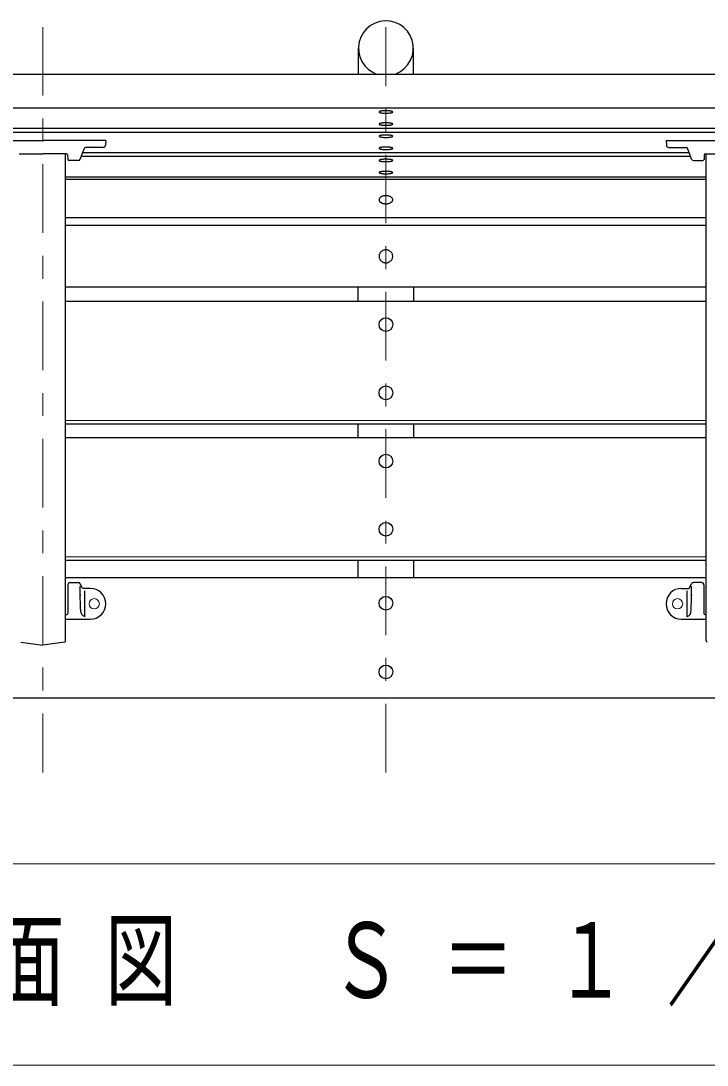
# Model space of a CAD drawing. Units: millimetres on the paper, scale 1:20. Extents: x -365 to 0, y 0 to 257.
# Drawn here: x -280.91 to -250.91, y 176.7 to 222.35 of the extents above; entities that cross this region are included whole.
import ezdxf

# ---------------------------------------------------------------- set-up
doc = ezdxf.new("R2010")
doc.units = ezdxf.units.MM
doc.linetypes.add('USER2', pattern=[6, 3, -1, 1, -1])
doc.layers.add('LY_1', color=7, linetype='Continuous', lineweight=25)
doc.styles.add('ＭＳ ゴシック', font='')
doc.styles.get('ＭＳ ゴシック').set_extended_font_data('MS Gothic')

msp = doc.modelspace()

# ---------------------------------------------------------------- linework, layer by layer
at = {"layer": 'LY_1', "linetype": 'USER2', "lineweight": 13}
for p, q in [((-279.955, 222.078), (-279.955, 189.498)), ((-264.955, 189.498), (-264.955, 222.078))]:
    msp.add_line(p, q, dxfattribs=at)
at = {"layer": 'LY_1'}
for p, q in [((-266.155, 220.037), (-266.155, 221.151)), ((-263.755, 220.037), (-263.755, 221.151)), ((-309.805, 220.022), (-220.105, 220.022)), ((-309.805, 218.545), (-220.105, 218.545)), ((-309.805, 217.654), (-220.105, 217.654)), ((-309.805, 217.486), (-220.105, 217.486)), ((-282.705, 217.113), (-279.955, 217.113)), ((-277.205, 217.113), (-279.955, 217.113)), ((-277.315, 216.813), (-278.089, 216.813)), ((-277.205, 217.113), (-277.216, 216.908)), ((-252.705, 217.113), (-252.694, 216.908)), ((-252.705, 217.113), (-249.955, 217.113)), ((-252.594, 216.813), (-251.821, 216.813)), ((-280.988, 216.535), (-279.955, 216.535)), ((-278.922, 216.535), (-279.955, 216.535)), ((-278.955, 195.245), (-278.955, 216.535)), ((-278.872, 216.488), (-278.861, 216.285)), ((-278.317, 216.302), (-278.136, 216.781)), ((-278.27, 216.427), (-251.64, 216.427)), ((-278.206, 216.595), (-251.704, 216.595)), ((-251.592, 216.302), (-251.774, 216.781)), ((-251.038, 216.488), (-251.048, 216.285)), ((-250.988, 216.535), (-249.955, 216.535)), ((-250.955, 195.245), (-250.955, 216.535)), ((-278.411, 216.238), (-278.812, 216.238)), ((-251.499, 216.238), (-251.098, 216.238)), ((-278.955, 215.536), (-250.955, 215.536)), ((-278.955, 215.427), (-250.955, 215.427)), ((-278.955, 213.745), (-250.955, 213.745)), ((-278.955, 213.423), (-250.955, 213.423)), ((-278.955, 210.718), (-250.955, 210.718)), ((-266.17, 210.098), (-266.17, 210.722)), ((-263.74, 210.098), (-263.74, 210.722)), ((-278.955, 210.098), (-250.955, 210.098)), ((-278.955, 204.739), (-250.955, 204.739)), ((-266.17, 204.133), (-266.17, 204.739)), ((-263.74, 204.133), (-263.74, 204.739)), ((-278.955, 204.133), (-250.955, 204.133)), ((-278.955, 198.774), (-250.955, 198.774)), ((-266.17, 198.014), (-266.17, 198.774)), ((-263.74, 198.014), (-263.74, 198.774)), ((-278.955, 198.014), (-250.955, 198.014)), ((-278.859, 197.692), (-278.859, 196.449)), ((-278.759, 197.792), (-278.402, 197.792)), ((-278.217, 197.555), (-278.314, 197.738)), ((-251.693, 197.555), (-251.596, 197.738)), ((-251.151, 197.792), (-251.508, 197.792)), ((-251.051, 197.692), (-251.051, 196.449)), ((-278.319, 197.217), (-278.319, 197.634)), ((-277.88, 197.542), (-278.194, 197.542)), ((-278.123, 196.303), (-278.123, 197.441)), ((-252.03, 197.542), (-251.715, 197.542)), ((-251.787, 196.303), (-251.787, 197.441)), ((-251.591, 197.217), (-251.591, 197.634)), ((-278.955, 196.399), (-278.909, 196.399)), ((-251.001, 196.399), (-250.955, 196.399)), ((-278.955, 196.192), (-277.88, 196.192)), ((-252.03, 196.192), (-250.955, 196.192)), ((-280.912, 195.195), (-279.955, 195.052)), ((-278.997, 195.195), (-279.955, 195.052)), ((-309.805, 192.764), (-220.105, 192.764))]:
    msp.add_line(p, q, dxfattribs=at)
at = {"layer": 'LY_1', "lineweight": 13}
for p, q in [((-278.955, 204.879), (-250.955, 204.879)), ((-278.955, 198.914), (-250.955, 198.914)), ((-241.055, 185.503), (-288.855, 185.503)), ((-288.855, 176.703), (-241.055, 176.703))]:
    msp.add_line(p, q, dxfattribs=at)
at = {"layer": 'LY_1'}
for points in [[(-264.517, 220.037), (-264.317, 220.138), (-264.14, 220.273), (-263.991, 220.439), (-263.875, 220.63), (-263.796, 220.838), (-263.758, 221.058), (-263.762, 221.281), (-263.807, 221.499), (-263.892, 221.705), (-264.013, 221.892), (-264.168, 222.053), (-264.349, 222.183), (-264.552, 222.277), (-264.769, 222.332), (-264.992, 222.346), (-265.214, 222.319), (-265.427, 222.25), (-265.623, 222.144), (-265.796, 222.003), (-265.941, 221.833), (-266.05, 221.639), (-266.122, 221.428), (-266.154, 221.207), (-266.143, 220.985), (-266.092, 220.768), (-266.001, 220.564), (-265.873, 220.381), (-265.714, 220.225), (-265.56, 220.118), (-265.392, 220.037)], [(-278.123, 196.303), (-278.16, 196.322), (-278.195, 196.345), (-278.225, 196.372), (-278.25, 196.404), (-278.268, 196.441), (-278.28, 196.483), (-278.288, 196.532), (-278.294, 196.588), (-278.299, 196.657), (-278.303, 196.733), (-278.306, 196.813), (-278.309, 196.894), (-278.312, 196.974), (-278.314, 197.05), (-278.316, 197.119), (-278.317, 197.177), (-278.318, 197.222), (-278.318, 197.252), (-278.319, 197.263), (-278.319, 197.252), (-278.319, 197.217)], [(-251.787, 196.303), (-251.749, 196.322), (-251.714, 196.345), (-251.684, 196.372), (-251.659, 196.404), (-251.642, 196.441), (-251.63, 196.483), (-251.622, 196.532), (-251.616, 196.588), (-251.611, 196.657), (-251.607, 196.733), (-251.603, 196.813), (-251.6, 196.894), (-251.598, 196.974), (-251.596, 197.05), (-251.594, 197.119), (-251.593, 197.177), (-251.592, 197.222), (-251.591, 197.252), (-251.591, 197.263), (-251.591, 197.252), (-251.591, 197.217)]]:
    msp.add_lwpolyline(points, dxfattribs=at)
for points in [[(-264.655, 218.364), (-264.656, 218.369), (-264.659, 218.374), (-264.665, 218.378), (-264.673, 218.383), (-264.683, 218.387), (-264.695, 218.391), (-264.709, 218.395), (-264.725, 218.398), (-264.743, 218.402), (-264.762, 218.405), (-264.783, 218.408), (-264.805, 218.41), (-264.828, 218.412), (-264.852, 218.414), (-264.877, 218.416), (-264.903, 218.417), (-264.929, 218.417), (-264.955, 218.417), (-264.981, 218.417), (-265.007, 218.417), (-265.032, 218.416), (-265.057, 218.414), (-265.082, 218.412), (-265.105, 218.41), (-265.127, 218.408), (-265.148, 218.405), (-265.167, 218.402), (-265.185, 218.398), (-265.201, 218.395), (-265.215, 218.391), (-265.227, 218.387), (-265.237, 218.383), (-265.245, 218.378), (-265.25, 218.374), (-265.254, 218.369), (-265.255, 218.364), (-265.254, 218.36), (-265.25, 218.355), (-265.245, 218.351), (-265.237, 218.346), (-265.227, 218.342), (-265.215, 218.338), (-265.201, 218.334), (-265.185, 218.33), (-265.167, 218.327), (-265.148, 218.324), (-265.127, 218.321), (-265.105, 218.319), (-265.082, 218.316), (-265.057, 218.315), (-265.032, 218.313), (-265.007, 218.312), (-264.981, 218.312), (-264.955, 218.311), (-264.929, 218.312), (-264.903, 218.312), (-264.877, 218.313), (-264.852, 218.315), (-264.828, 218.316), (-264.805, 218.319), (-264.783, 218.321), (-264.762, 218.324), (-264.743, 218.327), (-264.725, 218.33), (-264.709, 218.334), (-264.695, 218.338), (-264.683, 218.342), (-264.673, 218.346), (-264.665, 218.351), (-264.659, 218.355), (-264.656, 218.36)], [(-264.655, 217.835), (-264.656, 217.84), (-264.659, 217.844), (-264.665, 217.849), (-264.673, 217.853), (-264.683, 217.857), (-264.695, 217.861), (-264.709, 217.865), (-264.725, 217.869), (-264.743, 217.872), (-264.762, 217.875), (-264.783, 217.878), (-264.805, 217.881), (-264.828, 217.883), (-264.852, 217.885), (-264.877, 217.886), (-264.903, 217.887), (-264.929, 217.888), (-264.955, 217.888), (-264.981, 217.888), (-265.007, 217.887), (-265.032, 217.886), (-265.057, 217.885), (-265.082, 217.883), (-265.105, 217.881), (-265.127, 217.878), (-265.148, 217.875), (-265.167, 217.872), (-265.185, 217.869), (-265.201, 217.865), (-265.215, 217.861), (-265.227, 217.857), (-265.237, 217.853), (-265.245, 217.849), (-265.25, 217.844), (-265.254, 217.84), (-265.255, 217.835), (-265.254, 217.83), (-265.25, 217.826), (-265.245, 217.821), (-265.237, 217.817), (-265.227, 217.813), (-265.215, 217.808), (-265.201, 217.805), (-265.185, 217.801), (-265.167, 217.797), (-265.148, 217.794), (-265.127, 217.792), (-265.105, 217.789), (-265.082, 217.787), (-265.057, 217.785), (-265.032, 217.784), (-265.007, 217.783), (-264.981, 217.782), (-264.955, 217.782), (-264.929, 217.782), (-264.903, 217.783), (-264.877, 217.784), (-264.852, 217.785), (-264.828, 217.787), (-264.805, 217.789), (-264.783, 217.792), (-264.762, 217.794), (-264.743, 217.797), (-264.725, 217.801), (-264.709, 217.805), (-264.695, 217.808), (-264.683, 217.813), (-264.673, 217.817), (-264.665, 217.821), (-264.659, 217.826), (-264.656, 217.83)], [(-264.655, 217.305), (-264.656, 217.31), (-264.659, 217.315), (-264.665, 217.319), (-264.673, 217.324), (-264.683, 217.328), (-264.695, 217.332), (-264.709, 217.336), (-264.725, 217.339), (-264.743, 217.343), (-264.762, 217.346), (-264.783, 217.349), (-264.805, 217.351), (-264.828, 217.353), (-264.852, 217.355), (-264.877, 217.357), (-264.903, 217.358), (-264.929, 217.358), (-264.955, 217.358), (-264.981, 217.358), (-265.007, 217.358), (-265.032, 217.357), (-265.057, 217.355), (-265.082, 217.353), (-265.105, 217.351), (-265.127, 217.349), (-265.148, 217.346), (-265.167, 217.343), (-265.185, 217.339), (-265.201, 217.336), (-265.215, 217.332), (-265.227, 217.328), (-265.237, 217.324), (-265.245, 217.319), (-265.25, 217.315), (-265.254, 217.31), (-265.255, 217.305), (-265.254, 217.301), (-265.25, 217.296), (-265.245, 217.292), (-265.237, 217.287), (-265.227, 217.283), (-265.215, 217.279), (-265.201, 217.275), (-265.185, 217.271), (-265.167, 217.268), (-265.148, 217.265), (-265.127, 217.262), (-265.105, 217.26), (-265.082, 217.257), (-265.057, 217.256), (-265.032, 217.254), (-265.007, 217.253), (-264.981, 217.253), (-264.955, 217.252), (-264.929, 217.253), (-264.903, 217.253), (-264.877, 217.254), (-264.852, 217.256), (-264.828, 217.257), (-264.805, 217.26), (-264.783, 217.262), (-264.762, 217.265), (-264.743, 217.268), (-264.725, 217.271), (-264.709, 217.275), (-264.695, 217.279), (-264.683, 217.283), (-264.673, 217.287), (-264.665, 217.292), (-264.659, 217.296), (-264.656, 217.301)], [(-264.655, 216.776), (-264.656, 216.781), (-264.659, 216.785), (-264.665, 216.79), (-264.673, 216.794), (-264.683, 216.798), (-264.695, 216.802), (-264.709, 216.806), (-264.725, 216.81), (-264.743, 216.813), (-264.762, 216.816), (-264.783, 216.819), (-264.805, 216.822), (-264.828, 216.824), (-264.852, 216.826), (-264.877, 216.827), (-264.903, 216.828), (-264.929, 216.829), (-264.955, 216.829), (-264.981, 216.829), (-265.007, 216.828), (-265.032, 216.827), (-265.057, 216.826), (-265.082, 216.824), (-265.105, 216.822), (-265.127, 216.819), (-265.148, 216.816), (-265.167, 216.813), (-265.185, 216.81), (-265.2, 216.806), (-265.215, 216.802), (-265.227, 216.798), (-265.237, 216.794), (-265.245, 216.79), (-265.25, 216.785), (-265.254, 216.781), (-265.255, 216.776), (-265.254, 216.771), (-265.25, 216.767), (-265.245, 216.762), (-265.237, 216.758), (-265.227, 216.754), (-265.215, 216.749), (-265.2, 216.746), (-265.185, 216.742), (-265.167, 216.738), (-265.148, 216.735), (-265.127, 216.733), (-265.105, 216.73), (-265.082, 216.728), (-265.057, 216.726), (-265.032, 216.725), (-265.007, 216.724), (-264.981, 216.723), (-264.955, 216.723), (-264.929, 216.723), (-264.903, 216.724), (-264.877, 216.725), (-264.852, 216.726), (-264.828, 216.728), (-264.805, 216.73), (-264.783, 216.733), (-264.762, 216.735), (-264.743, 216.738), (-264.725, 216.742), (-264.709, 216.746), (-264.695, 216.749), (-264.683, 216.754), (-264.673, 216.758), (-264.665, 216.762), (-264.659, 216.767), (-264.656, 216.771)], [(-264.655, 216.246), (-264.656, 216.251), (-264.659, 216.256), (-264.665, 216.26), (-264.673, 216.265), (-264.683, 216.269), (-264.695, 216.273), (-264.709, 216.277), (-264.725, 216.28), (-264.743, 216.284), (-264.762, 216.287), (-264.783, 216.29), (-264.805, 216.292), (-264.828, 216.294), (-264.852, 216.296), (-264.877, 216.298), (-264.903, 216.299), (-264.929, 216.299), (-264.955, 216.299), (-264.981, 216.299), (-265.007, 216.299), (-265.032, 216.298), (-265.057, 216.296), (-265.082, 216.294), (-265.105, 216.292), (-265.127, 216.29), (-265.148, 216.287), (-265.167, 216.284), (-265.185, 216.28), (-265.2, 216.277), (-265.215, 216.273), (-265.227, 216.269), (-265.237, 216.265), (-265.245, 216.26), (-265.25, 216.256), (-265.254, 216.251), (-265.255, 216.246), (-265.254, 216.242), (-265.25, 216.237), (-265.245, 216.233), (-265.237, 216.228), (-265.227, 216.224), (-265.215, 216.22), (-265.2, 216.216), (-265.185, 216.212), (-265.167, 216.209), (-265.148, 216.206), (-265.127, 216.203), (-265.105, 216.201), (-265.082, 216.198), (-265.057, 216.197), (-265.032, 216.195), (-265.007, 216.194), (-264.981, 216.194), (-264.955, 216.193), (-264.929, 216.194), (-264.903, 216.194), (-264.877, 216.195), (-264.852, 216.197), (-264.828, 216.198), (-264.805, 216.201), (-264.783, 216.203), (-264.762, 216.206), (-264.743, 216.209), (-264.725, 216.212), (-264.709, 216.216), (-264.695, 216.22), (-264.683, 216.224), (-264.673, 216.228), (-264.665, 216.233), (-264.659, 216.237), (-264.656, 216.242)], [(-264.655, 215.717), (-264.656, 215.722), (-264.659, 215.726), (-264.665, 215.731), (-264.673, 215.735), (-264.683, 215.739), (-264.695, 215.743), (-264.709, 215.747), (-264.725, 215.751), (-264.743, 215.754), (-264.762, 215.757), (-264.783, 215.76), (-264.805, 215.763), (-264.828, 215.765), (-264.852, 215.767), (-264.877, 215.768), (-264.903, 215.769), (-264.929, 215.77), (-264.955, 215.77), (-264.981, 215.77), (-265.007, 215.769), (-265.032, 215.768), (-265.057, 215.767), (-265.082, 215.765), (-265.105, 215.763), (-265.127, 215.76), (-265.148, 215.757), (-265.167, 215.754), (-265.185, 215.751), (-265.2, 215.747), (-265.215, 215.743), (-265.227, 215.739), (-265.237, 215.735), (-265.245, 215.731), (-265.25, 215.726), (-265.254, 215.722), (-265.255, 215.717), (-265.254, 215.712), (-265.25, 215.708), (-265.245, 215.703), (-265.237, 215.699), (-265.227, 215.695), (-265.215, 215.69), (-265.2, 215.687), (-265.185, 215.683), (-265.167, 215.679), (-265.148, 215.676), (-265.127, 215.674), (-265.105, 215.671), (-265.082, 215.669), (-265.057, 215.667), (-265.032, 215.666), (-265.007, 215.665), (-264.981, 215.664), (-264.955, 215.664), (-264.929, 215.664), (-264.903, 215.665), (-264.877, 215.666), (-264.852, 215.667), (-264.828, 215.669), (-264.805, 215.671), (-264.783, 215.674), (-264.762, 215.676), (-264.743, 215.679), (-264.725, 215.683), (-264.709, 215.687), (-264.695, 215.69), (-264.683, 215.695), (-264.673, 215.699), (-264.665, 215.703), (-264.659, 215.708), (-264.656, 215.712)], [(-264.655, 214.529), (-264.656, 214.545), (-264.659, 214.56), (-264.665, 214.575), (-264.673, 214.589), (-264.683, 214.604), (-264.695, 214.617), (-264.709, 214.63), (-264.725, 214.643), (-264.743, 214.654), (-264.762, 214.664), (-264.783, 214.674), (-264.805, 214.682), (-264.828, 214.689), (-264.852, 214.695), (-264.877, 214.7), (-264.903, 214.703), (-264.929, 214.705), (-264.955, 214.706), (-264.981, 214.705), (-265.007, 214.703), (-265.032, 214.7), (-265.057, 214.695), (-265.082, 214.689), (-265.105, 214.682), (-265.127, 214.674), (-265.148, 214.664), (-265.167, 214.654), (-265.185, 214.643), (-265.2, 214.63), (-265.215, 214.617), (-265.227, 214.604), (-265.237, 214.589), (-265.245, 214.575), (-265.25, 214.56), (-265.254, 214.545), (-265.255, 214.529), (-265.254, 214.514), (-265.25, 214.498), (-265.245, 214.483), (-265.237, 214.469), (-265.227, 214.455), (-265.215, 214.441), (-265.2, 214.428), (-265.185, 214.416), (-265.167, 214.404), (-265.148, 214.394), (-265.127, 214.385), (-265.105, 214.376), (-265.082, 214.369), (-265.057, 214.363), (-265.032, 214.359), (-265.007, 214.355), (-264.981, 214.353), (-264.955, 214.353), (-264.929, 214.353), (-264.903, 214.355), (-264.877, 214.359), (-264.852, 214.363), (-264.828, 214.369), (-264.805, 214.376), (-264.783, 214.385), (-264.762, 214.394), (-264.743, 214.404), (-264.725, 214.416), (-264.709, 214.428), (-264.695, 214.441), (-264.683, 214.455), (-264.673, 214.469), (-264.665, 214.483), (-264.659, 214.498), (-264.656, 214.514)], [(-264.655, 212.055), (-264.656, 212.08), (-264.659, 212.104), (-264.665, 212.128), (-264.673, 212.152), (-264.683, 212.175), (-264.695, 212.197), (-264.709, 212.218), (-264.725, 212.237), (-264.743, 212.255), (-264.762, 212.272), (-264.783, 212.287), (-264.805, 212.301), (-264.828, 212.312), (-264.852, 212.321), (-264.877, 212.329), (-264.903, 212.334), (-264.929, 212.337), (-264.955, 212.339), (-264.981, 212.337), (-265.007, 212.334), (-265.032, 212.329), (-265.057, 212.321), (-265.082, 212.312), (-265.105, 212.301), (-265.127, 212.287), (-265.148, 212.272), (-265.167, 212.255), (-265.185, 212.237), (-265.2, 212.218), (-265.215, 212.197), (-265.227, 212.175), (-265.237, 212.152), (-265.245, 212.128), (-265.25, 212.104), (-265.254, 212.08), (-265.255, 212.055), (-265.254, 212.03), (-265.25, 212.006), (-265.245, 211.981), (-265.237, 211.958), (-265.227, 211.935), (-265.215, 211.913), (-265.2, 211.892), (-265.185, 211.873), (-265.167, 211.854), (-265.148, 211.838), (-265.127, 211.822), (-265.105, 211.809), (-265.082, 211.798), (-265.057, 211.788), (-265.032, 211.781), (-265.007, 211.775), (-264.981, 211.772), (-264.955, 211.771), (-264.929, 211.772), (-264.903, 211.775), (-264.877, 211.781), (-264.852, 211.788), (-264.828, 211.798), (-264.805, 211.809), (-264.783, 211.822), (-264.762, 211.838), (-264.743, 211.854), (-264.725, 211.873), (-264.709, 211.892), (-264.695, 211.913), (-264.683, 211.935), (-264.673, 211.958), (-264.665, 211.981), (-264.659, 212.006), (-264.656, 212.03)]]:
    msp.add_lwpolyline(points, close=True, dxfattribs=at)
for centre in [(-264.955, 209.071), (-264.955, 206.089), (-264.955, 203.106), (-264.955, 200.123), (-264.955, 196.889), (-264.955, 193.889)]:
    msp.add_circle(centre, 0.3, dxfattribs=at)
at = {"layer": 'LY_1', "lineweight": 13}
for centre in [(-277.705, 196.867), (-252.205, 196.867)]:
    msp.add_circle(centre, 0.225, dxfattribs=at)
at = {"layer": 'LY_1'}
for centre, radius, start, end in [((-278.089, 216.763), 0.05, 90, 159.2031), ((-277.315, 216.913), 0.1, 270, 357), ((-252.594, 216.913), 0.1, 183, 270), ((-251.821, 216.763), 0.05, 20.7969, 90), ((-278.922, 216.485), 0.05, 3, 90), ((-250.988, 216.485), 0.05, 90, 177), ((-278.812, 216.288), 0.05, 183, 270), ((-278.411, 216.338), 0.1, 270, 339.2031), ((-251.499, 216.338), 0.1, 200.7969, 270), ((-251.098, 216.288), 0.05, 270, 357), ((-278.759, 197.692), 0.1, 90, 180), ((-278.402, 197.692), 0.1, 27.8675, 90), ((-251.508, 197.692), 0.1, 90, 152.1325), ((-251.151, 197.692), 0.1, 0, 90), ((-278.194, 197.567), 0.025, 207.8675, 270), ((-277.88, 196.867), 0.675, 270, 90), ((-252.03, 196.867), 0.675, 90, 270), ((-251.715, 197.567), 0.025, 270, 332.1325), ((-278.909, 196.449), 0.05, 270, 0), ((-251.001, 196.449), 0.05, 180, 270), ((-279.005, 195.245), 0.05, 278.5308, 0), ((-250.905, 195.245), 0.05, 180, 261.4692)]:
    msp.add_arc(centre, radius, start, end, dxfattribs=at)

# ---------------------------------------------------------------- texts
at = {"layer": 'LY_1', "insert": (-264.955, 181.103), "char_height": 3.299, "attachment_point": 5, "style": 'ＭＳ ゴシック'}
msp.add_mtext('\\T1.56;\\W0.7;平面図\u3000Ｓ＝１／20', dxfattribs=at)

doc.saveas('drawing.dxf')
